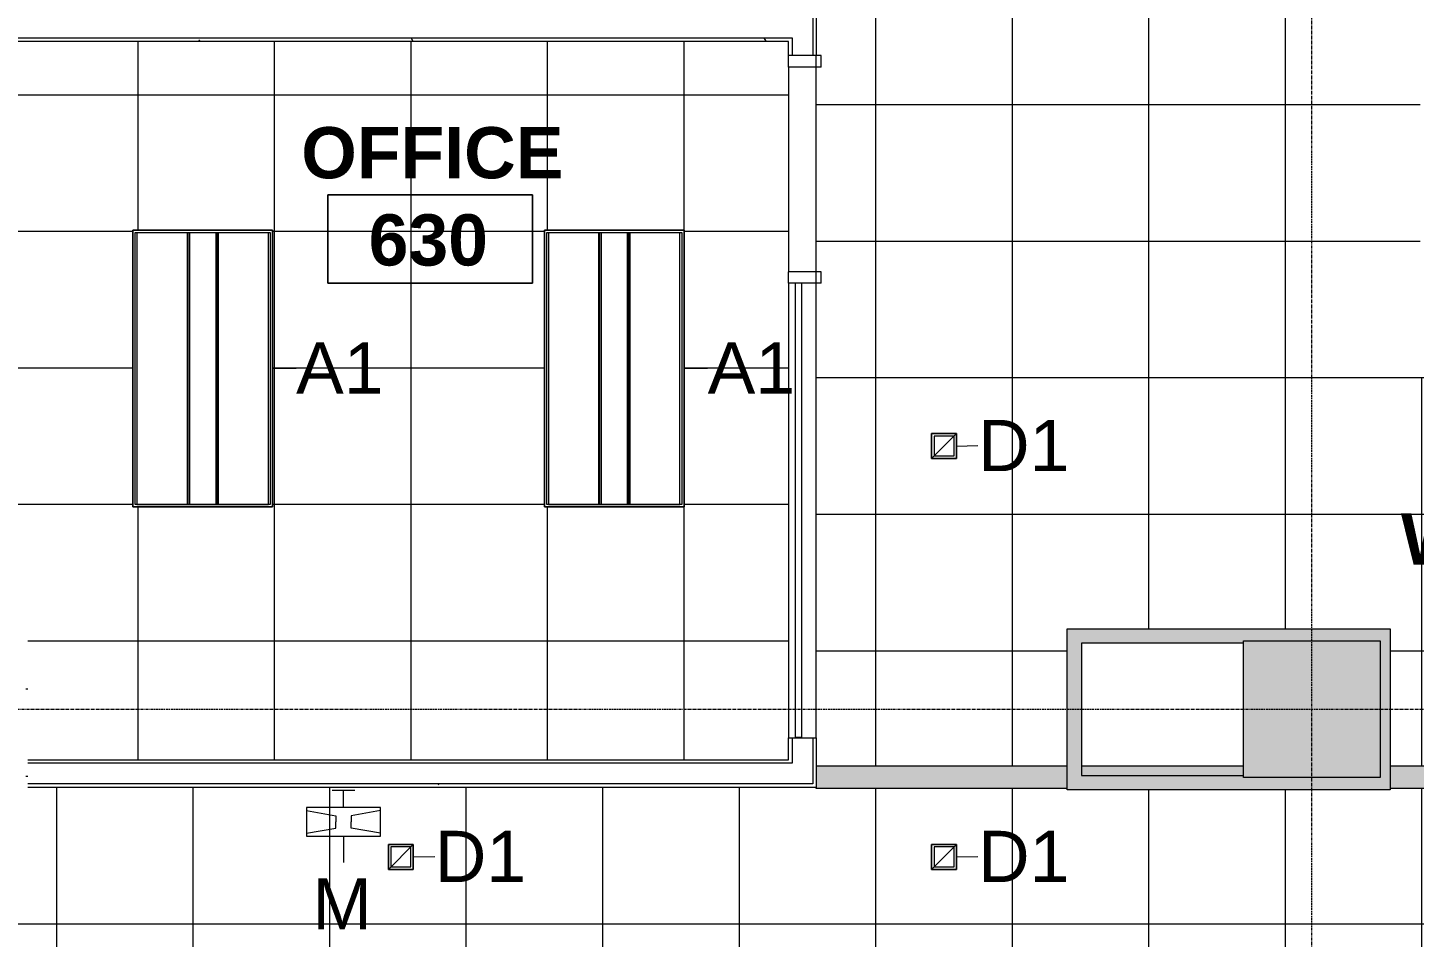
# Model space of a CAD drawing. Header units: inches. Extents: x 2468 to 5383, y -426 to 1376.
# Drawn here: x 3986.2 to 4230, y 540 to 699.9 of the extents above; entities that cross this region are included whole.
import ezdxf

# ---------------------------------------------------------------- set-up
doc = ezdxf.new("R2010")
doc.units = ezdxf.units.IN
doc.header["$MEASUREMENT"] = 0
doc.linetypes.add('Grid Line 1_2_', pattern=[0.875, 0.5, -0.125, 0.125, -0.125])
for name, color, linetype, lineweight in [('A-AREA-IDEN', 2, 'Continuous', 9), ('A-CLNG', 13, 'Continuous', 13), ('A-CLNG-PATT', 13, 'Continuous', 13), ('A-DOOR', 31, 'Continuous', 13), ('A-DOOR-FRAM', 31, 'Continuous', 20), ('A-GLAZ-CURT', 52, 'Continuous', 9), ('A-WALL', 113, 'Continuous', 13), ('A-WALL-PATT', 111, 'Continuous', 13), ('E-LITE-EQPM', 33, 'Continuous', 9), ('E-LITE-EQPM-IDEN', 33, 'Continuous', 9), ('I-WALL', 2, 'Continuous', 13), ('S-COLS', 52, 'Continuous', 13), ('S-GRID', 1, 'Continuous', 9)]:
    doc.layers.add(name, color=color, linetype=linetype, lineweight=lineweight)
doc.styles.add('Arial_1', font='arial.ttf', dxfattribs={"height": 9})
doc.styles.add('Swis721 Lt BT_B', font='', dxfattribs={"height": 9})
doc.styles.get('Swis721 Lt BT_B').set_extended_font_data('Swis721 Lt BT', bold=True)
pattern_1 = [(0, (0, 0), (30.72, 7.68), [1.267, -21.773, 1.267, -21.773, -122.88]), (0, (0, 0), (30.72, 7.68), [-46.08, 1.267, -44.813, 1.267, -21.773, -53.76]), (0, (0, 0), (30.72, 7.68), [-115.2, 1.267, -14.093, 1.267, -37.133]), (120, (11.52, 3.84), (-22.011075, 22.7643), [1.267, -21.773, 1.267, -21.773, -122.88]), (120, (11.52, 3.84), (-22.011075, 22.7643), [-46.08, 1.267, -44.813, 1.267, -21.773, -53.76]), (120, (11.52, 3.84), (-22.011075, 22.7643), [-115.2, 1.267, -14.093, 1.267, -37.133]), (240, (15.36, 19.2), (-8.708925, -30.4443), [1.267, -21.773, 1.267, -21.773, -122.88]), (240, (15.36, 19.2), (-8.708925, -30.4443), [-46.08, 1.267, -44.813, 1.267, -21.773, -53.76]), (240, (15.36, 19.2), (-8.708925, -30.4443), [-115.2, 1.267, -14.093, 1.267, -37.133])]

# ---------------------------------------------------------------- blocks, each defined once
blk = doc.blocks.new('Concrete-Rectangular-Column - 24 x 24-4901126-6TH FLOOR RCP')
at = {"layer": 'S-COLS', "lineweight": 9}
blk.add_hatch(color=7, dxfattribs=at).paths.add_polyline_path([(-12, -12), (12, -12), (12, 12), (-12, 12), (-12, -10.83)], flags=0)
at = {"layer": 'S-COLS', "color": 8, "lineweight": 20}
for p, q in [((-12, 12), (12, 12)), ((-12, -12), (-12, 12)), ((12, 12), (12, -12)), ((12, -12), (-12, -12))]:
    blk.add_line(p, q, dxfattribs=at)
blk = doc.blocks.new('Single Flush - OTJ_SOLIDFLUSH_ALUM-6376844-6TH FLOOR RCP')
at = {"layer": 'A-DOOR-FRAM'}
for p, q in [((-20, -3.3125), (-20, 2.4375)), ((-20, 2.4375), (-18, 2.4375)), ((-18, -3.3125), (-18, 2.4375)), ((18.000004, -3.3125), (18.000004, 2.4375)), ((18.000004, 2.4375), (20.000004, 2.4375)), ((20.000004, -3.3125), (20.000004, 2.4375)), ((-20, -3.3125), (-18, -3.3125)), ((18.000004, -3.3125), (20.000004, -3.3125))]:
    blk.add_line(p, q, dxfattribs=at)
blk = doc.blocks.new('System Panel - Glazed-6291253-6TH FLOOR RCP')
at = {"layer": 'A-GLAZ-CURT', "lineweight": 13}
for p, q in [((-39.9375, 0.5), (39.9375, 0.5)), ((39.9375, 0.5), (39.9375, -0.5)), ((39.9375, -0.5), (-39.9375, -0.5))]:
    blk.add_line(p, q, dxfattribs=at)
blk = doc.blocks.new('L-Recessed-Axis-Plano - 2 X 4-4550867-6TH FLOOR RCP')
at = {"layer": 'E-LITE-EQPM'}
for p, q in [((24.31, 12.28), (-24.31, 12.28)), ((-24.31, 12.28), (-24.31, -12.28)), ((24.31, -12.28), (24.31, 12.28)), ((23.91, 11.87), (-23.91, 11.87)), ((-23.91, 11.87), (-23.91, -11.88)), ((-23.87, -11.56), (-23.87, 11.56)), ((-23.87, 11.56), (23.88, 11.56)), ((23.88, 11.56), (23.88, -11.56)), ((23.91, -11.88), (23.91, 11.87)), ((-23.87, 2.74), (23.88, 2.74)), ((23.88, 2.51), (-23.87, 2.51)), ((-23.87, 2.3), (23.88, 2.3)), ((-23.87, -2.3), (23.88, -2.3)), ((-23.87, -2.51), (23.88, -2.51)), ((-23.87, -2.74), (23.88, -2.74)), ((-23.91, -11.88), (23.91, -11.88)), ((23.88, -11.56), (-23.87, -11.56)), ((-24.31, -12.28), (24.31, -12.28))]:
    blk.add_line(p, q, dxfattribs=at)
blk = doc.blocks.new('L-Recessed Square Downlight - 4_-4552743-6TH FLOOR RCP')
at = {"layer": 'E-LITE-EQPM'}
for p, q in [((-2.1875, -2.1875), (-2.1875, 2.1875)), ((-2.1875, 2.1875), (2.1875, 2.1875)), ((-2.1875, 2.1875), (2.1875, -2.1875)), ((2.1875, 2.1875), (-2.1875, 2.1875)), ((-2.1875, 2.1875), (-2.1875, -2.1875)), ((-1.75, -1.75), (-1.75, 1.75)), ((-1.75, 1.75), (1.75, 1.75)), ((1.75, 1.75), (1.75, -1.75)), ((2.1875, 2.1875), (2.1875, -2.1875)), ((2.1875, -2.1875), (2.1875, 2.1875)), ((2.1875, -2.1875), (-2.1875, -2.1875)), ((-2.1875, -2.1875), (2.1875, -2.1875)), ((1.75, -1.75), (-1.75, -1.75))]:
    blk.add_line(p, q, dxfattribs=at)
blk = doc.blocks.new('L-SCONCE _IBEAM SCONCE - L-SCONCE _IBEAM SCONCE-6377212-6TH FLOOR RCP')
at = {"layer": 'E-LITE-EQPM'}
for p, q in [((5.07, 11), (-7.93, 11)), ((-7.93, 11), (-7.93, 6)), ((-7.93, 10.5), (-2.76, 9.59)), ((5.07, 10.5), (-0.1, 9.59)), ((5.07, 6), (5.07, 11)), ((-7.93, 6.5), (-2.76, 7.41)), ((-2.76, 9.59), (-2.76, 8.5)), ((-2.76, 7.41), (-2.76, 8.5)), ((-0.1, 9.59), (-0.1, 8.5)), ((-0.1, 7.41), (-0.1, 8.5)), ((5.07, 6.5), (-0.1, 7.41)), ((-7.93, 6), (5.07, 6)), ((-1.43, 6), (-1.43, 3)), ((-3.43, 3), (0.57, 3))]:
    blk.add_line(p, q, dxfattribs=at)
blk = doc.blocks.new('Room Tag - Room Name and Number-3379422-6TH FLOOR RCP')
at = {"layer": 'A-AREA-IDEN'}
for p, q in [((-0.1881, -0.1636), (-0.1881, -0.0018)), ((-0.1881, -0.0018), (0.1869, -0.0018)), ((0.1869, -0.0018), (-0.1881, -0.0018)), ((-0.1881, -0.0018), (-0.1881, -0.1636)), ((0.1869, -0.0018), (0.1869, -0.1636)), ((0.1869, -0.1636), (0.1869, -0.0018)), ((0.1869, -0.1636), (-0.1881, -0.1636)), ((-0.1881, -0.1636), (0.1869, -0.1636))]:
    blk.add_line(p, q, dxfattribs=at)

msp = doc.modelspace()

# ---------------------------------------------------------------- hatches: boundary and pattern name
at = {"layer": 'A-CLNG-PATT'}
h = msp.add_hatch(dxfattribs=at)
h.set_pattern_fill('FP_25', color=256, style=0, pattern_type=2)
h.set_pattern_definition([(0, (4255.338, 926.38), (0, -24), []), (270, (4255.338, 926.38), (-24, -1e-15), [])])
h.paths.add_polyline_path([(3243.55, 520.25), (4735.94, 520.29), (4721.58, 563.24), (4526.69, 563.28), (4526.69, 566.17), (4465.75, 566.17), (4465.75, 565.98), (4438, 565.98), (4438, 566.17), (4225.75, 566.17), (4225.75, 565.98), (4169, 565.98), (4169, 566.17), (4124.87, 566.18), (4124.87, 566.38), (3986.25, 566.38), (3986.25, 565.87), (3957.75, 565.87), (3957.75, 566.38), (3746, 566.38), (3746, 565.87), (3717.75, 565.87), (3717.75, 566.38), (3600, 566.38), (3600, 712.12), (3542, 712.12), (3542, 566.38), (3228.13, 566.38), (3237.67, 537.85)], flags=0)
h.paths.add_polyline_path([(4054.03, 551.97), (4049.65, 551.97), (4049.65, 556.35), (4054.03, 556.35), (4054.03, 552.41)], flags=0)
h.paths.add_polyline_path([(4242.09, 551.97), (4241.65, 551.97), (4241.65, 556.35), (4246.03, 556.35), (4246.03, 551.97), (4245.59, 551.97)], flags=0)
h.paths.add_polyline_path([(4699.09, 551.97), (4698.65, 551.97), (4698.65, 556.35), (4703.03, 556.35), (4703.03, 551.97), (4702.59, 551.97)], flags=0)
h.paths.add_polyline_path([(4337.65, 551.97), (4337.65, 556.35), (4342.03, 556.35), (4342.03, 551.97), (4338.09, 551.97)], flags=0)
h.paths.add_polyline_path([(4434.09, 551.97), (4433.65, 551.97), (4433.65, 556.35), (4438.03, 556.35), (4438.03, 551.97), (4437.59, 551.97)], flags=0)
h.paths.add_polyline_path([(3286.1, 551.97), (3281.73, 551.97), (3281.73, 556.35), (3286.1, 556.35), (3286.1, 552.41)], flags=0)
h.paths.add_polyline_path([(4510.09, 551.97), (4506.15, 551.97), (4506.15, 556.35), (4510.53, 556.35), (4510.53, 551.97)], flags=0)
h.paths.add_polyline_path([(3478.1, 551.97), (3473.73, 551.97), (3473.73, 556.35), (3478.1, 556.35), (3478.1, 552.41)], flags=0)
h.paths.add_polyline_path([(3669.67, 551.97), (3665.73, 551.97), (3665.73, 556.35), (3670.1, 556.35), (3670.1, 551.97)], flags=0)
h.paths.add_polyline_path([(3762.58, 551.97), (3762.14, 551.97), (3762.14, 556.35), (3766.52, 556.35), (3766.52, 551.97), (3766.08, 551.97)], flags=0)
h.paths.add_polyline_path([(4149.09, 551.97), (4145.15, 551.97), (4145.15, 556.35), (4149.53, 556.35), (4149.53, 551.97)], flags=0)
h.paths.add_polyline_path([(3861.67, 551.97), (3857.73, 551.97), (3857.73, 556.35), (3862.1, 556.35), (3862.1, 551.97)], flags=0)
h.paths.add_polyline_path([(3953.73, 551.97), (3953.73, 556.35), (3958.1, 556.35), (3958.1, 551.97), (3954.17, 551.97)], flags=0)
h.paths.add_polyline_path([(3377.97, 551.97), (3377.97, 556.35), (3382.34, 556.35), (3382.34, 551.97), (3378.41, 551.97)], flags=0)
h.paths.add_polyline_path([(3568.81, 551.97), (3568.81, 556.35), (3573.18, 556.35), (3573.18, 551.97), (3569.02, 551.97)], flags=0)
h.paths.add_polyline_path([(4602.17, 551.97), (4601.73, 551.97), (4601.73, 556.35), (4606.1, 556.35), (4606.1, 551.97), (4605.67, 551.97)], flags=0)
h.paths.add_polyline_path([(4225.75, 570.17), (4438, 570.17), (4438, 594.25), (4465.75, 594.25), (4465.75, 570.17), (4526.69, 570.17), (4526.69, 1062.25), (4551.97, 1070.7), (4523.63, 1155.52), (3947.94, 1155.52), (3947.94, 1307.13), (3871.95, 1307.13), (3871.95, 897.23), (3872.37, 898.62), (4012.67, 898.62), (3989.35, 897.23), (4013.5, 897.26), (4013.5, 898.25), (4124.5, 898.25), (4124.5, 897.25), (4122.25, 897.23), (4122.25, 897.13), (4124.87, 897.13), (4124.87, 898.25), (4125.87, 898.25), (4125.87, 829.63), (4124.87, 829.63), (4124.87, 570.17), (4169, 570.17), (4169, 594.25), (4225.75, 594.25), (4225.75, 580.12)], flags=0)
h.paths.add_polyline_path([(4329.44, 590.51), (4327.06, 590.51), (4327.06, 782.51), (4329.44, 782.51), (4329.44, 664.66)], flags=0)
h.paths.add_polyline_path([(3573.18, 599.99), (3568.81, 599.99), (3568.81, 604.37), (3573.18, 604.37), (3573.18, 600.43)], flags=0)
h.paths.add_polyline_path([(4149.53, 624.19), (4145.15, 624.19), (4145.15, 628.57), (4149.53, 628.57), (4149.53, 624.63)], flags=0)
h.paths.add_polyline_path([(4509.53, 624.19), (4505.15, 624.19), (4505.15, 628.57), (4509.53, 628.57), (4509.53, 624.63)], flags=0)
h.paths.add_polyline_path([(4231.06, 638.51), (4231.06, 782.51), (4233.44, 782.51), (4233.44, 638.51)], flags=0)
h.paths.add_polyline_path([(4423.44, 638.51), (4421.06, 638.51), (4421.06, 782.51), (4423.44, 782.51), (4423.44, 664.66)], flags=0)
h.paths.add_polyline_path([(3572.74, 673.19), (3568.81, 673.19), (3568.81, 677.57), (3573.18, 677.57), (3573.18, 673.19)], flags=0)
h.paths.add_polyline_path([(4149.53, 720.19), (4145.15, 720.19), (4145.15, 724.57), (4149.53, 724.57), (4149.53, 720.63)], flags=0)
h.paths.add_polyline_path([(4509.53, 720.19), (4505.15, 720.19), (4505.15, 724.57), (4509.53, 724.57), (4509.53, 720.63)], flags=0)
h.paths.add_polyline_path([(4327.06, 796.62), (4229.25, 796.62), (4229.25, 811.38), (4225, 811.38), (4225, 810.38), (4224, 810.38), (4224, 808.12), (4181.55, 808.12), (4181.55, 832.12), (4224, 832.12), (4224, 828.38), (4225, 828.38), (4225, 827.38), (4229.25, 827.38), (4229.25, 844.1), (4434, 844.1), (4434, 827.38), (4439, 827.38), (4439, 828.38), (4440, 828.38), (4440, 830.12), (4464, 830.12), (4464, 806.12), (4440, 806.12), (4440, 810.38), (4439, 810.38), (4439, 811.38), (4434, 811.38), (4434, 796.62), (4329.44, 796.62)], flags=0)
h.paths.add_polyline_path([(4183.8, 810.37), (4200, 810.37), (4200, 829.87), (4183.8, 829.87), (4183.8, 826.68)], flags=0)
h.paths.add_polyline_path([(4149.53, 816.19), (4145.15, 816.19), (4145.15, 820.57), (4149.53, 820.57), (4149.53, 816.63)], flags=0)
h.paths.add_polyline_path([(4509.09, 816.19), (4505.15, 816.19), (4505.15, 820.57), (4509.53, 820.57), (4509.53, 816.19)], flags=0)
h.paths.add_polyline_path([(4340.6, 845.43), (4267.67, 845.43), (4267.49, 845.5), (4267.42, 845.68), (4267.42, 852.93), (4267.49, 853.1), (4267.67, 853.18), (4395.23, 853.17), (4395.34, 853.1), (4395.42, 852.93), (4395.42, 845.68), (4395.34, 845.5), (4395.17, 845.43), (4349.81, 845.43)], flags=0)
h.paths.add_polyline_path([(4231.06, 854.51), (4231.06, 1022.51), (4233.44, 1022.51), (4233.44, 854.51)], flags=0)
h.paths.add_polyline_path([(4423.44, 854.51), (4421.06, 854.51), (4421.06, 1022.51), (4423.44, 1022.51), (4423.44, 854.88)], flags=0)
h.paths.add_polyline_path([(4327.06, 854.51), (4327.06, 1094.51), (4329.44, 1094.51), (4329.44, 854.51)], flags=0)
h.paths.add_polyline_path([(4509.09, 912.19), (4505.15, 912.19), (4505.15, 916.57), (4509.53, 916.57), (4509.53, 912.19)], flags=0)
h.paths.add_polyline_path([(3966.96, 926.38), (3966.96, 1046), (3957.88, 1046), (3957.88, 1074.25), (3986.13, 1074.25), (3986.13, 1046), (3969.34, 1046), (3969.34, 926.38)], flags=0)
h.paths.add_polyline_path([(4159.71, 926.38), (4159.71, 1046.38), (4162.09, 1046.38), (4162.09, 926.38)], flags=0)
h.paths.add_polyline_path([(4065.71, 926.38), (4063.34, 926.38), (4063.34, 1094.38), (4065.71, 1094.38), (4065.71, 934.5)], flags=0)
h.paths.add_polyline_path([(3906.59, 936.19), (3906.15, 936.19), (3906.15, 940.57), (3910.53, 940.57), (3910.53, 936.19), (3910.09, 936.19)], flags=0)
h.paths.add_polyline_path([(4509.09, 1008.19), (4505.15, 1008.19), (4505.15, 1012.57), (4509.53, 1012.57), (4509.53, 1008.19)], flags=0)
h.paths.add_polyline_path([(3906.15, 1032.19), (3906.15, 1036.57), (3910.53, 1036.57), (3910.53, 1032.19), (3906.59, 1032.19)], flags=0)
h.paths.add_polyline_path([(4465.75, 1045.98), (4438, 1045.98), (4438, 1074.25), (4465.75, 1074.25), (4465.75, 1048.48)], flags=0)
h.paths.add_polyline_path([(4197.48, 1045.98), (4169, 1045.98), (4169, 1074.25), (4225.75, 1074.25), (4225.75, 1045.98), (4223.25, 1045.98)], flags=0)
h.paths.add_polyline_path([(3906.15, 1128.19), (3906.15, 1132.57), (3910.53, 1132.57), (3910.53, 1128.19), (3906.59, 1128.19)], flags=0)
h.paths.add_polyline_path([(4030.09, 1128.19), (4026.15, 1128.19), (4026.15, 1132.57), (4030.53, 1132.57), (4030.53, 1128.19)], flags=0)
h.paths.add_polyline_path([(4121.15, 1128.19), (4121.15, 1132.57), (4125.53, 1132.57), (4125.53, 1128.19), (4121.59, 1128.19)], flags=0)
h.paths.add_polyline_path([(4221.09, 1128.19), (4217.15, 1128.19), (4217.15, 1132.57), (4221.53, 1132.57), (4221.53, 1128.19)], flags=0)
h.paths.add_polyline_path([(4317.09, 1128.19), (4313.15, 1128.19), (4313.15, 1132.57), (4317.53, 1132.57), (4317.53, 1128.19)], flags=0)
h.paths.add_polyline_path([(4409.15, 1128.19), (4409.15, 1132.57), (4413.53, 1132.57), (4413.53, 1128.19), (4409.59, 1128.19)], flags=0)
h.paths.add_polyline_path([(4504.6, 1128.48), (4504.16, 1128.48), (4504.16, 1132.85), (4508.54, 1132.85), (4508.54, 1128.48), (4506.97, 1128.48)], flags=0)
h.paths.add_polyline_path([(3906.15, 1224.19), (3906.15, 1228.57), (3910.53, 1228.57), (3910.53, 1224.19), (3906.59, 1224.19)], flags=0)
h = msp.add_hatch(dxfattribs=at)
h.set_pattern_fill('FP_24', color=256, style=0, pattern_type=2)
h.set_pattern_definition([(0, (3861.625, 712.118), (0, -24), []), (270, (3861.625, 712.118), (-24, -1e-15), [])])
h.paths.add_polyline_path([(3746.19, 570.62), (3746.19, 571.25), (3827.87, 571.25), (3827.87, 688.12), (3790.03, 688.12), (3790.03, 663.9), (3765.47, 663.9), (3765.47, 688.52), (3780, 688.52), (3780, 712.02), (3722.62, 712.02), (3722.62, 593.94), (3746, 593.94), (3746, 570.62)], flags=0)
h.paths.add_polyline_path([(4117.06, 571.25), (4120, 571.25), (4120, 697.49), (3962.62, 697.49), (3962.62, 594.37), (3986.25, 594.37), (3986.25, 571.25), (4116.72, 571.25)], flags=0)
h.paths.add_polyline_path([(3957.25, 571.25), (3957.75, 571.25), (3957.75, 712.02), (3834, 712.02), (3834, 688.12), (3832.75, 688.12), (3832.75, 571.25), (3944.49, 571.25)], flags=0)
h.paths.add_polyline_path([(3717.75, 571.25), (3717.75, 712.02), (3604.87, 712.02), (3604.87, 571.25), (3715.25, 571.25)], flags=0)
h.paths.add_polyline_path([(4077.07, 615.68), (4077.07, 664.31), (4101.63, 664.31), (4101.63, 615.68), (4091.88, 615.68)], flags=0)
h.paths.add_polyline_path([(4029.27, 615.68), (4004.71, 615.68), (4004.71, 664.31), (4029.27, 664.31), (4029.27, 616.27)], flags=0)
h.paths.add_polyline_path([(3790.03, 615.9), (3765.47, 615.9), (3765.47, 640.52), (3790.03, 640.52), (3790.03, 616.27)], flags=0)
h.paths.add_polyline_path([(3644.91, 616.27), (3644.91, 640.9), (3669.47, 640.9), (3669.47, 616.27), (3645.67, 616.27)], flags=0)
h.paths.add_polyline_path([(3909.22, 616.27), (3884.66, 616.27), (3884.66, 640.9), (3909.22, 640.9), (3909.22, 622.39)], flags=0)
h.paths.add_polyline_path([(3649.71, 663.07), (3644.91, 663.07), (3644.91, 687.7), (3669.47, 687.7), (3669.47, 663.07), (3668.14, 663.07)], flags=0)
h.paths.add_polyline_path([(3907.64, 663.07), (3884.66, 663.07), (3884.66, 687.7), (3909.22, 687.7), (3909.22, 663.07)], flags=0)
h.paths.add_polyline_path([(4005.15, 702.37), (4120, 702.37), (4120, 829.74), (3986.25, 829.74), (3986.25, 762.62), (3964, 762.62), (3964, 712.12), (3962.62, 712.12), (3962.62, 702.37), (4004.71, 702.37)], flags=0)
h.paths.add_polyline_path([(4101.82, 735.68), (4077.26, 735.68), (4077.26, 784.31), (4101.82, 784.31), (4101.82, 749.2)], flags=0)
h.paths.add_polyline_path([(4018.19, 735.68), (4005.53, 735.68), (4005.53, 784.31), (4030.09, 784.31), (4030.09, 735.68), (4029.27, 735.68)], flags=0)
h = msp.add_hatch(dxfattribs=at)
h.set_pattern_fill('FP_1', color=256, style=0, pattern_type=2)
h.set_pattern_definition(pattern_1)
h.paths.add_polyline_path([(3299.93, 351.6), (3299.93, 351.6), (3300.77, 360.1), (3303.25, 352.71), (3315.51, 356.81), (3315.51, 356.87), (3315.01, 356.87), (3315.01, 507.46), (3315.51, 507.46), (3315.51, 507.94), (3734, 507.94), (3734, 507), (3734.48, 507), (3734.48, 503.94), (4072, 503.94), (4072, 509.77), (4077.75, 509.77), (4077.75, 507.94), (4227.25, 507.94), (4227.25, 509.77), (4230.75, 509.77), (4230.75, 507.94), (4405.99, 507.94), (4405.99, 509.77), (4411.74, 509.77), (4411.74, 507.94), (4589.25, 507.94), (4589.25, 509.77), (4595, 509.77), (4595, 507.94), (4733.5, 507.94), (4733.5, 509.77), (4739.45, 509.77), (4735.95, 520.25), (3243.55, 520.25), (3298.38, 356.21)], flags=0)
h.paths.add_polyline_path([(4128.73, 566.17), (4169, 566.17), (4169, 570.17), (4124.87, 570.17), (4124.87, 566.17), (4125, 566.17)], flags=0)
h.paths.add_polyline_path([(4526.69, 566.17), (4526.69, 570.17), (4465.75, 570.17), (4465.75, 566.17), (4526.61, 566.17)], flags=0)
h.paths.add_polyline_path([(4225.75, 566.17), (4438, 566.17), (4438, 570.17), (4225.75, 570.17), (4225.75, 566.38)], flags=0)
h.paths.add_polyline_path([(4200, 568.48), (4200, 570.17), (4171.5, 570.17), (4171.5, 568.48)], flags=0)
at = {"layer": 'A-WALL-PATT', "lineweight": 9}
h = msp.add_hatch(dxfattribs=at)
h.set_pattern_fill('FP_1', color=256, style=0, pattern_type=2)
h.set_pattern_definition(pattern_1)
h.paths.add_polyline_path([(4120, 570.63), (4120.62, 570.63), (4120.62, 575.12), (4120, 575.12), (4120, 571.25)], flags=0)
h.paths.add_polyline_path([(4120.62, 694.99), (4120.62, 698.12), (4120, 698.12), (4120, 694.99)], flags=0)
h.paths.add_polyline_path([(4120, 828.63), (4120.62, 828.63), (4120.62, 830.37), (4120, 830.37), (4120, 829.74)], flags=0)
h.paths.add_polyline_path([(4120.62, 833.99), (4120.62, 897.13), (4120, 897.13), (4120, 833.99)], flags=0)
h = msp.add_hatch(dxfattribs=at)
h.set_pattern_fill('FP_1', color=256, style=0, pattern_type=2)
h.set_pattern_definition(pattern_1)
h.paths.add_polyline_path([(4124.87, 566.38), (4124.87, 575.12), (4124.25, 575.12), (4124.25, 566.38)], flags=0)
h.paths.add_polyline_path([(4124.87, 694.99), (4124.87, 701.68), (4124.25, 701.68), (4124.25, 694.99)], flags=0)
h.paths.add_polyline_path([(4124.25, 828.63), (4124.87, 828.63), (4124.87, 897.13), (4124.25, 897.13), (4124.25, 829.63)], flags=0)
h = msp.add_hatch(dxfattribs=at)
h.set_pattern_fill('FP_1', color=256, style=0, pattern_type=2)
h.set_pattern_definition(pattern_1)
h.paths.add_polyline_path([(4106.03, 697.49), (4120, 697.49), (4120, 698.12), (3962.62, 698.12), (3962.62, 697.49), (4101.82, 697.49)], flags=0)
h = msp.add_hatch(dxfattribs=at)
h.set_pattern_fill('FP_1', color=256, style=0, pattern_type=2)
h.set_pattern_definition(pattern_1)
h.paths.add_polyline_path([(3986.25, 565.87), (3986.25, 594.37), (3985.62, 594.37), (3985.62, 565.87)], flags=0)
for points in [[(4169, 591.75), (4200, 591.75), (4200, 592.12), (4223.25, 592.12), (4223.25, 594.25), (4169, 594.25), (4169, 592.12)], [(4223.25, 565.98), (4225.75, 565.98), (4225.75, 594.25), (4223.25, 594.25), (4223.25, 592.12), (4224, 592.12), (4224, 568.12), (4223.25, 568.12), (4223.25, 566.17)], [(4171.5, 565.98), (4171.5, 591.75), (4169, 591.75), (4169, 565.98)], [(4223.25, 565.98), (4223.25, 568.12), (4200, 568.12), (4200, 568.48), (4171.5, 568.48), (4171.5, 565.98)]]:
    msp.add_hatch(color=7, dxfattribs=at).paths.add_polyline_path(points, flags=0)
h = msp.add_hatch(dxfattribs=at)
h.set_pattern_fill('FP_1', color=256, style=0, pattern_type=2)
h.set_pattern_definition(pattern_1)
h.paths.add_polyline_path([(4120, 566.38), (4124.25, 566.38), (4124.25, 567), (3986.25, 567), (3986.25, 566.38), (4091.88, 566.38)], flags=0)

# ---------------------------------------------------------------- linework, layer by layer
at = {"layer": 'A-CLNG'}
for p, q in [((4029.27, 664.31), (4004.71, 664.31)), ((4004.71, 664.31), (4004.71, 615.68)), ((4029.27, 615.68), (4029.27, 664.31)), ((4101.63, 664.31), (4077.07, 664.31)), ((4077.07, 664.31), (4077.07, 615.68)), ((4101.63, 615.68), (4101.63, 664.31)), ((4004.71, 615.68), (4029.27, 615.68)), ((4077.07, 615.68), (4101.63, 615.68)), ((4124.87, 570.17), (4169, 570.17)), ((4171.5, 570.17), (4200, 570.17)), ((4225.75, 570.17), (4438, 570.17)), ((4124.87, 566.17), (4124.87, 566.38)), ((4169, 566.17), (4124.87, 566.17)), ((4438, 566.17), (4225.75, 566.17))]:
    msp.add_line(p, q, dxfattribs=at)
at = {"layer": 'A-WALL'}
for p, q in [((4124.25, 701.68), (4124.25, 694.99)), ((3962, 698.12), (4120.62, 698.12)), ((4120.62, 698.12), (4120.62, 694.99)), ((4120.62, 575.12), (4120.62, 570.63)), ((4124.25, 575.12), (4124.25, 567)), ((4120.62, 570.63), (3986.25, 570.63)), ((4124.25, 567), (3986.25, 567))]:
    msp.add_line(p, q, dxfattribs=at)
at = {"layer": 'E-LITE-EQPM-IDEN'}
for p, q in [((4029.27, 639.99), (4033.42, 640.08)), ((4101.63, 639.99), (4105.78, 640.08)), ((4149.53, 626.38), (4153.3, 626.46)), ((4041.75, 557.82), (4041.78, 553.16)), ((4054.03, 554.16), (4057.8, 554.24)), ((4149.53, 554.16), (4153.3, 554.24))]:
    msp.add_line(p, q, dxfattribs=at)
at = {"layer": 'I-WALL'}
for p, q in [((4124.87, 701.68), (4124.87, 694.99)), ((4120, 697.49), (3962.62, 697.49)), ((4120, 694.99), (4120, 697.49)), ((4120, 571.25), (4120, 575.12)), ((4120, 575.12), (4124.87, 575.12)), ((4124.87, 575.12), (4124.87, 566.38)), ((3986.25, 571.25), (4120, 571.25)), ((4124.87, 566.38), (3986.25, 566.38))]:
    msp.add_line(p, q, dxfattribs=at)
at = {"layer": 'I-WALL', "lineweight": 9}
for p, q in [((4124.87, 575.12), (4124.87, 694.99)), ((4120, 692.99), (4120, 656.99)), ((4120, 654.99), (4120, 575.12))]:
    msp.add_line(p, q, dxfattribs=at)
at = {"layer": 'I-WALL', "color": 8, "lineweight": 20}
for p, q in [((4169, 594.25), (4225.75, 594.25)), ((4169, 565.98), (4169, 594.25)), ((4225.75, 594.25), (4225.75, 565.98)), ((4200, 591.75), (4171.5, 591.75)), ((4171.5, 591.75), (4171.5, 568.48)), ((4171.5, 568.48), (4200, 568.48)), ((4225.75, 565.98), (4169, 565.98))]:
    msp.add_line(p, q, dxfattribs=at)
at = {"layer": 'S-GRID', "linetype": 'Grid Line 1_2_'}
for p, q in [((4212, -16.1), (4212, 1351.58)), ((2467.88, 580.12), (4862.49, 580.12))]:
    msp.add_line(p, q, dxfattribs=at)

# ---------------------------------------------------------------- block references
at = {"layer": 'A-AREA-IDEN', "xscale": 95.99999999999994, "yscale": 95.99999999999994, "zscale": 95.99999999999994}
msp.add_blockref('Room Tag - Room Name and Number-3379422-6TH FLOOR RCP', (4057.07, 670.71), dxfattribs=at)
at = {"layer": 'A-DOOR', "rotation": 89.99999999999984}
msp.add_blockref('Single Flush - OTJ_SOLIDFLUSH_ALUM-6376844-6TH FLOOR RCP', (4122.44, 674.99), dxfattribs=at)
at = {"layer": 'A-GLAZ-CURT', "rotation": 270}
msp.add_blockref('System Panel - Glazed-6291253-6TH FLOOR RCP', (4121.75, 615.06), dxfattribs=at)
at = {"layer": 'E-LITE-EQPM', "extrusion": (0, 0, -1)}
for name, p, rotation in [('L-Recessed-Axis-Plano - 2 X 4-4550867-6TH FLOOR RCP', (-4016.99, 639.99), 269.9999999999998), ('L-Recessed-Axis-Plano - 2 X 4-4550867-6TH FLOOR RCP', (-4089.35, 639.99), 269.9999999999998), ('L-Recessed Square Downlight - 4_-4552743-6TH FLOOR RCP', (-4147.34, 626.38), 180), ('L-Recessed Square Downlight - 4_-4552743-6TH FLOOR RCP', (-4051.84, 554.16), 180), ('L-Recessed Square Downlight - 4_-4552743-6TH FLOOR RCP', (-4147.34, 554.16), 180)]:
    msp.add_blockref(name, p, dxfattribs=dict(at, rotation=rotation))
at = {"layer": 'E-LITE-EQPM', "rotation": 180}
msp.add_blockref('L-SCONCE _IBEAM SCONCE - L-SCONCE _IBEAM SCONCE-6377212-6TH FLOOR RCP', (4040.32, 568.82), dxfattribs=at)
at = {"layer": 'S-COLS', "lineweight": 9}
msp.add_blockref('Concrete-Rectangular-Column - 24 x 24-4901126-6TH FLOOR RCP', (4212, 580.12), dxfattribs=at)

# ---------------------------------------------------------------- texts
at = {"layer": 'A-AREA-IDEN', "char_height": 9, "attachment_point": 1, "style": 'Swis721 Lt BT_B'}
for s, insert, width in [('OFFICE', (4034.33, 682.43), 54.843), ('630', (4046.18, 667.11), 25.452), ('WORKSTATION', (4227.64, 614.55), 109.989)]:
    msp.add_mtext(s, dxfattribs=dict(at, insert=insert, width=width))
at = {"layer": 'E-LITE-EQPM-IDEN', "char_height": 9, "attachment_point": 1, "style": 'Arial_1'}
for s, insert, width in [('A1', (4033.42, 644.58), 18.786), ('A1', (4105.78, 644.58), 18.786), ('D1', (4153.3, 630.97), 19.695), ('D1', (4057.8, 558.75), 19.695), ('D1', (4153.3, 558.75), 19.695), ('M', (4036.28, 550.41), 13.029)]:
    msp.add_mtext(s, dxfattribs=dict(at, insert=insert, width=width))

doc.saveas('drawing.dxf')
